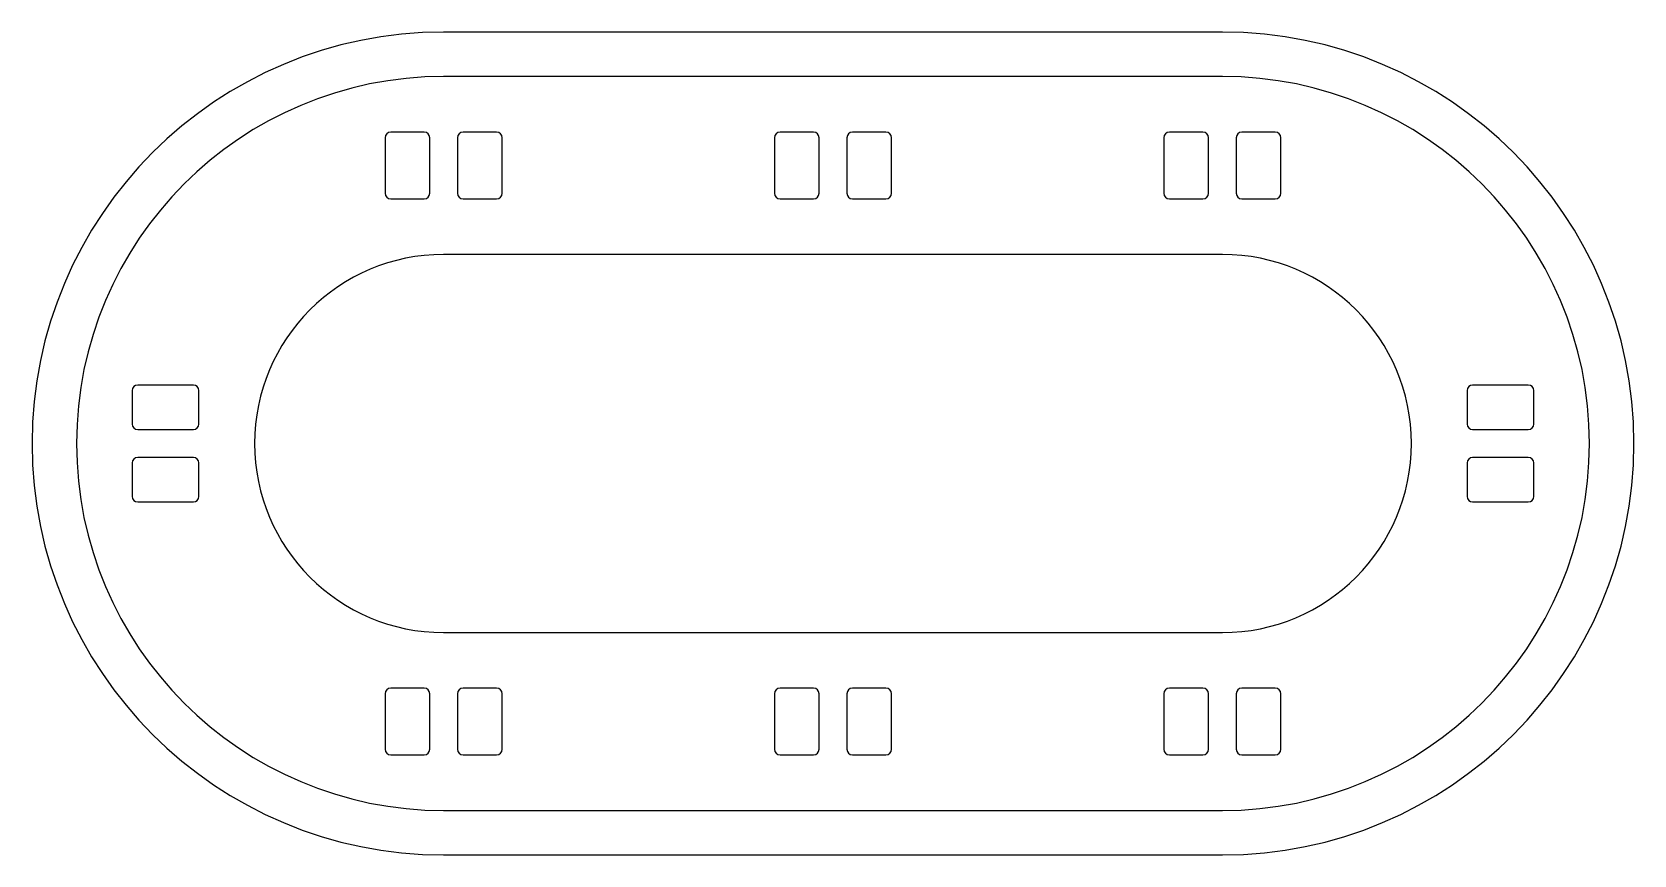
# Model space of a CAD drawing. Header units: millimetres. Extents: x -7200 to 7200, y -3700 to 3700.
import ezdxf

# ---------------------------------------------------------------- set-up
doc = ezdxf.new("R2010")
doc.units = ezdxf.units.MM

msp = doc.modelspace()

# ---------------------------------------------------------------- linework, layer by layer
at = {"color": 7, "linetype": 'Continuous', "lineweight": 25}
for p, q in [((3500, 3700), (-3500, 3700)), ((3500, 3300), (-3500, 3300)), ((-4026, 2750), (-4026, 2250)), ((-3675, 2800), (-3976, 2800)), ((-3625, 2250), (-3625, 2750)), ((-3375, 2750), (-3375, 2250)), ((-3024, 2800), (-3325, 2800)), ((-2974, 2250), (-2974, 2750)), ((-526, 2750), (-526, 2250)), ((-175, 2800), (-476, 2800)), ((-125, 2250), (-125, 2750)), ((125, 2750), (125, 2250)), ((476, 2800), (175, 2800)), ((526, 2250), (526, 2750)), ((2974, 2750), (2974, 2250)), ((3325, 2800), (3024, 2800)), ((3375, 2250), (3375, 2750)), ((3625, 2750), (3625, 2250)), ((3976, 2800), (3675, 2800)), ((4026, 2250), (4026, 2750)), ((-3976, 2200), (-3675, 2200)), ((-3325, 2200), (-3024, 2200)), ((-476, 2200), (-175, 2200)), ((175, 2200), (476, 2200)), ((3024, 2200), (3325, 2200)), ((3675, 2200), (3976, 2200)), ((3500, 1700), (-3500, 1700)), ((-6300, 476), (-6300, 175)), ((-5750, 526), (-6250, 526)), ((-5700, 175), (-5700, 476)), ((5700, 476), (5700, 175)), ((6250, 526), (5750, 526)), ((6300, 175), (6300, 476)), ((-6250, 125), (-5750, 125)), ((5750, 125), (6250, 125)), ((-5750, -125), (-6250, -125)), ((6250, -125), (5750, -125)), ((-6300, -175), (-6300, -476)), ((-5700, -476), (-5700, -175)), ((5700, -175), (5700, -476)), ((6300, -476), (6300, -175)), ((-6250, -526), (-5750, -526)), ((5750, -526), (6250, -526)), ((-3500, -1700), (3500, -1700)), ((-4026, -2250), (-4026, -2750)), ((-3675, -2200), (-3976, -2200)), ((-3625, -2750), (-3625, -2250)), ((-3375, -2250), (-3375, -2750)), ((-3024, -2200), (-3325, -2200)), ((-2974, -2750), (-2974, -2250)), ((-526, -2250), (-526, -2750)), ((-175, -2200), (-476, -2200)), ((-125, -2750), (-125, -2250)), ((125, -2250), (125, -2750)), ((476, -2200), (175, -2200)), ((526, -2750), (526, -2250)), ((2974, -2250), (2974, -2750)), ((3325, -2200), (3024, -2200)), ((3375, -2750), (3375, -2250)), ((3625, -2250), (3625, -2750)), ((3976, -2200), (3675, -2200)), ((4026, -2750), (4026, -2250)), ((-3976, -2800), (-3675, -2800)), ((-3325, -2800), (-3024, -2800)), ((-476, -2800), (-175, -2800)), ((175, -2800), (476, -2800)), ((3024, -2800), (3325, -2800)), ((3675, -2800), (3976, -2800)), ((-3500, -3300), (3500, -3300)), ((-3500, -3700), (3500, -3700))]:
    msp.add_line(p, q, dxfattribs=at)
for centre, radius, start, end in [((-3500, 0), 3700, 90, 270), ((3500, 0), 3700, 270, 90), ((-3500, 0), 3300, 90, 270), ((3500, 0), 3300, 270, 90), ((-3976, 2750), 50, 90, 180), ((-3675, 2750), 50, 0, 90), ((-3325, 2750), 50, 90, 180), ((-3024, 2750), 50, 0, 90), ((-476, 2750), 50, 90, 180), ((-175, 2750), 50, 0, 90), ((175, 2750), 50, 90, 180), ((476, 2750), 50, 0, 90), ((3024, 2750), 50, 90, 180), ((3325, 2750), 50, 0, 90), ((3675, 2750), 50, 90, 180), ((3976, 2750), 50, 0, 90), ((-3976, 2250), 50, 180, 270), ((-3675, 2250), 50, 270, 0), ((-3325, 2250), 50, 180, 270), ((-3024, 2250), 50, 270, 0), ((-476, 2250), 50, 180, 270), ((-175, 2250), 50, 270, 0), ((175, 2250), 50, 180, 270), ((476, 2250), 50, 270, 0), ((3024, 2250), 50, 180, 270), ((3325, 2250), 50, 270, 0), ((3675, 2250), 50, 180, 270), ((3976, 2250), 50, 270, 0), ((-3500, 0), 1700, 90, 270), ((3500, 0), 1700, 270, 90), ((-6250, 476), 50, 90, 180), ((-5750, 476), 50, 0, 90), ((5750, 476), 50, 90, 180), ((6250, 476), 50, 0, 90), ((-6250, 175), 50, 180, 270), ((-5750, 175), 50, 270, 360), ((5750, 175), 50, 180, 270), ((6250, 175), 50, 270, 0), ((-6250, -175), 50, 90, 180), ((-5750, -175), 50, 0, 90), ((5750, -175), 50, 90, 180), ((6250, -175), 50, 0, 90), ((-6250, -476), 50, 180, 270), ((-5750, -476), 50, 270, 0), ((5750, -476), 50, 180, 270), ((6250, -476), 50, 270, 0), ((-3976, -2250), 50, 90, 180), ((-3675, -2250), 50, 0, 90), ((-3325, -2250), 50, 90, 180), ((-3024, -2250), 50, 0, 90), ((-476, -2250), 50, 90, 180), ((-175, -2250), 50, 0, 90), ((175, -2250), 50, 90, 180), ((476, -2250), 50, 0, 90), ((3024, -2250), 50, 90, 180), ((3325, -2250), 50, 0, 90), ((3675, -2250), 50, 90, 180), ((3976, -2250), 50, 0, 90), ((-3976, -2750), 50, 180, 270), ((-3675, -2750), 50, 270, 0), ((-3325, -2750), 50, 180, 270), ((-3024, -2750), 50, 270, 0), ((-476, -2750), 50, 180, 270), ((-175, -2750), 50, 270, 0), ((175, -2750), 50, 180, 270), ((476, -2750), 50, 270, 0), ((3024, -2750), 50, 180, 270), ((3325, -2750), 50, 270, 0), ((3675, -2750), 50, 180, 270), ((3976, -2750), 50, 270, 0)]:
    msp.add_arc(centre, radius, start, end, dxfattribs=at)

doc.saveas('drawing.dxf')
